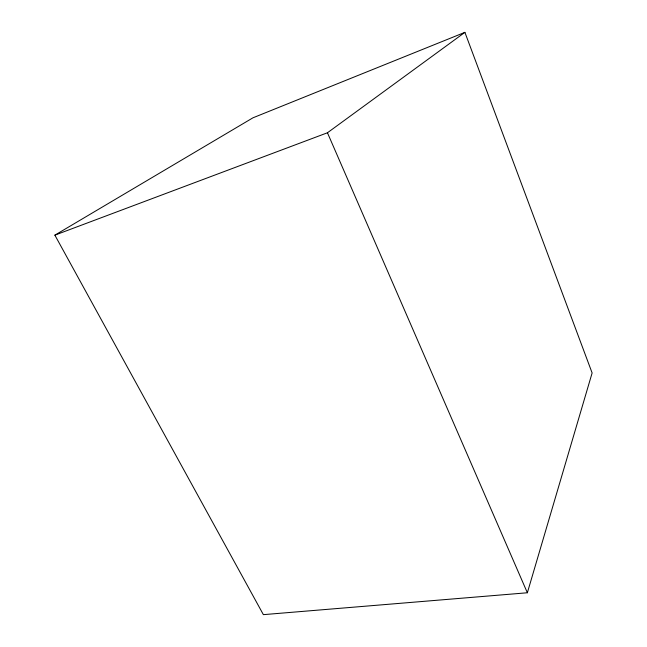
<?xml version="1.0" encoding="UTF-8"?>
<svg xmlns="http://www.w3.org/2000/svg" width="647" height="647" viewBox="0 0 647 647"><rect width="100%" height="100%" fill="white"/><g stroke="black" fill="none" stroke-linecap="round" stroke-linejoin="round"><path stroke-width="0.97" d="M527.362 592.765L592.126 372.963L464.902 32.35L252.961 117.811L54.874 235.152L263.378 614.65L527.362 592.765L327.447 132.772L464.902 32.35M54.874 235.152L327.447 132.772"/></g></svg>
